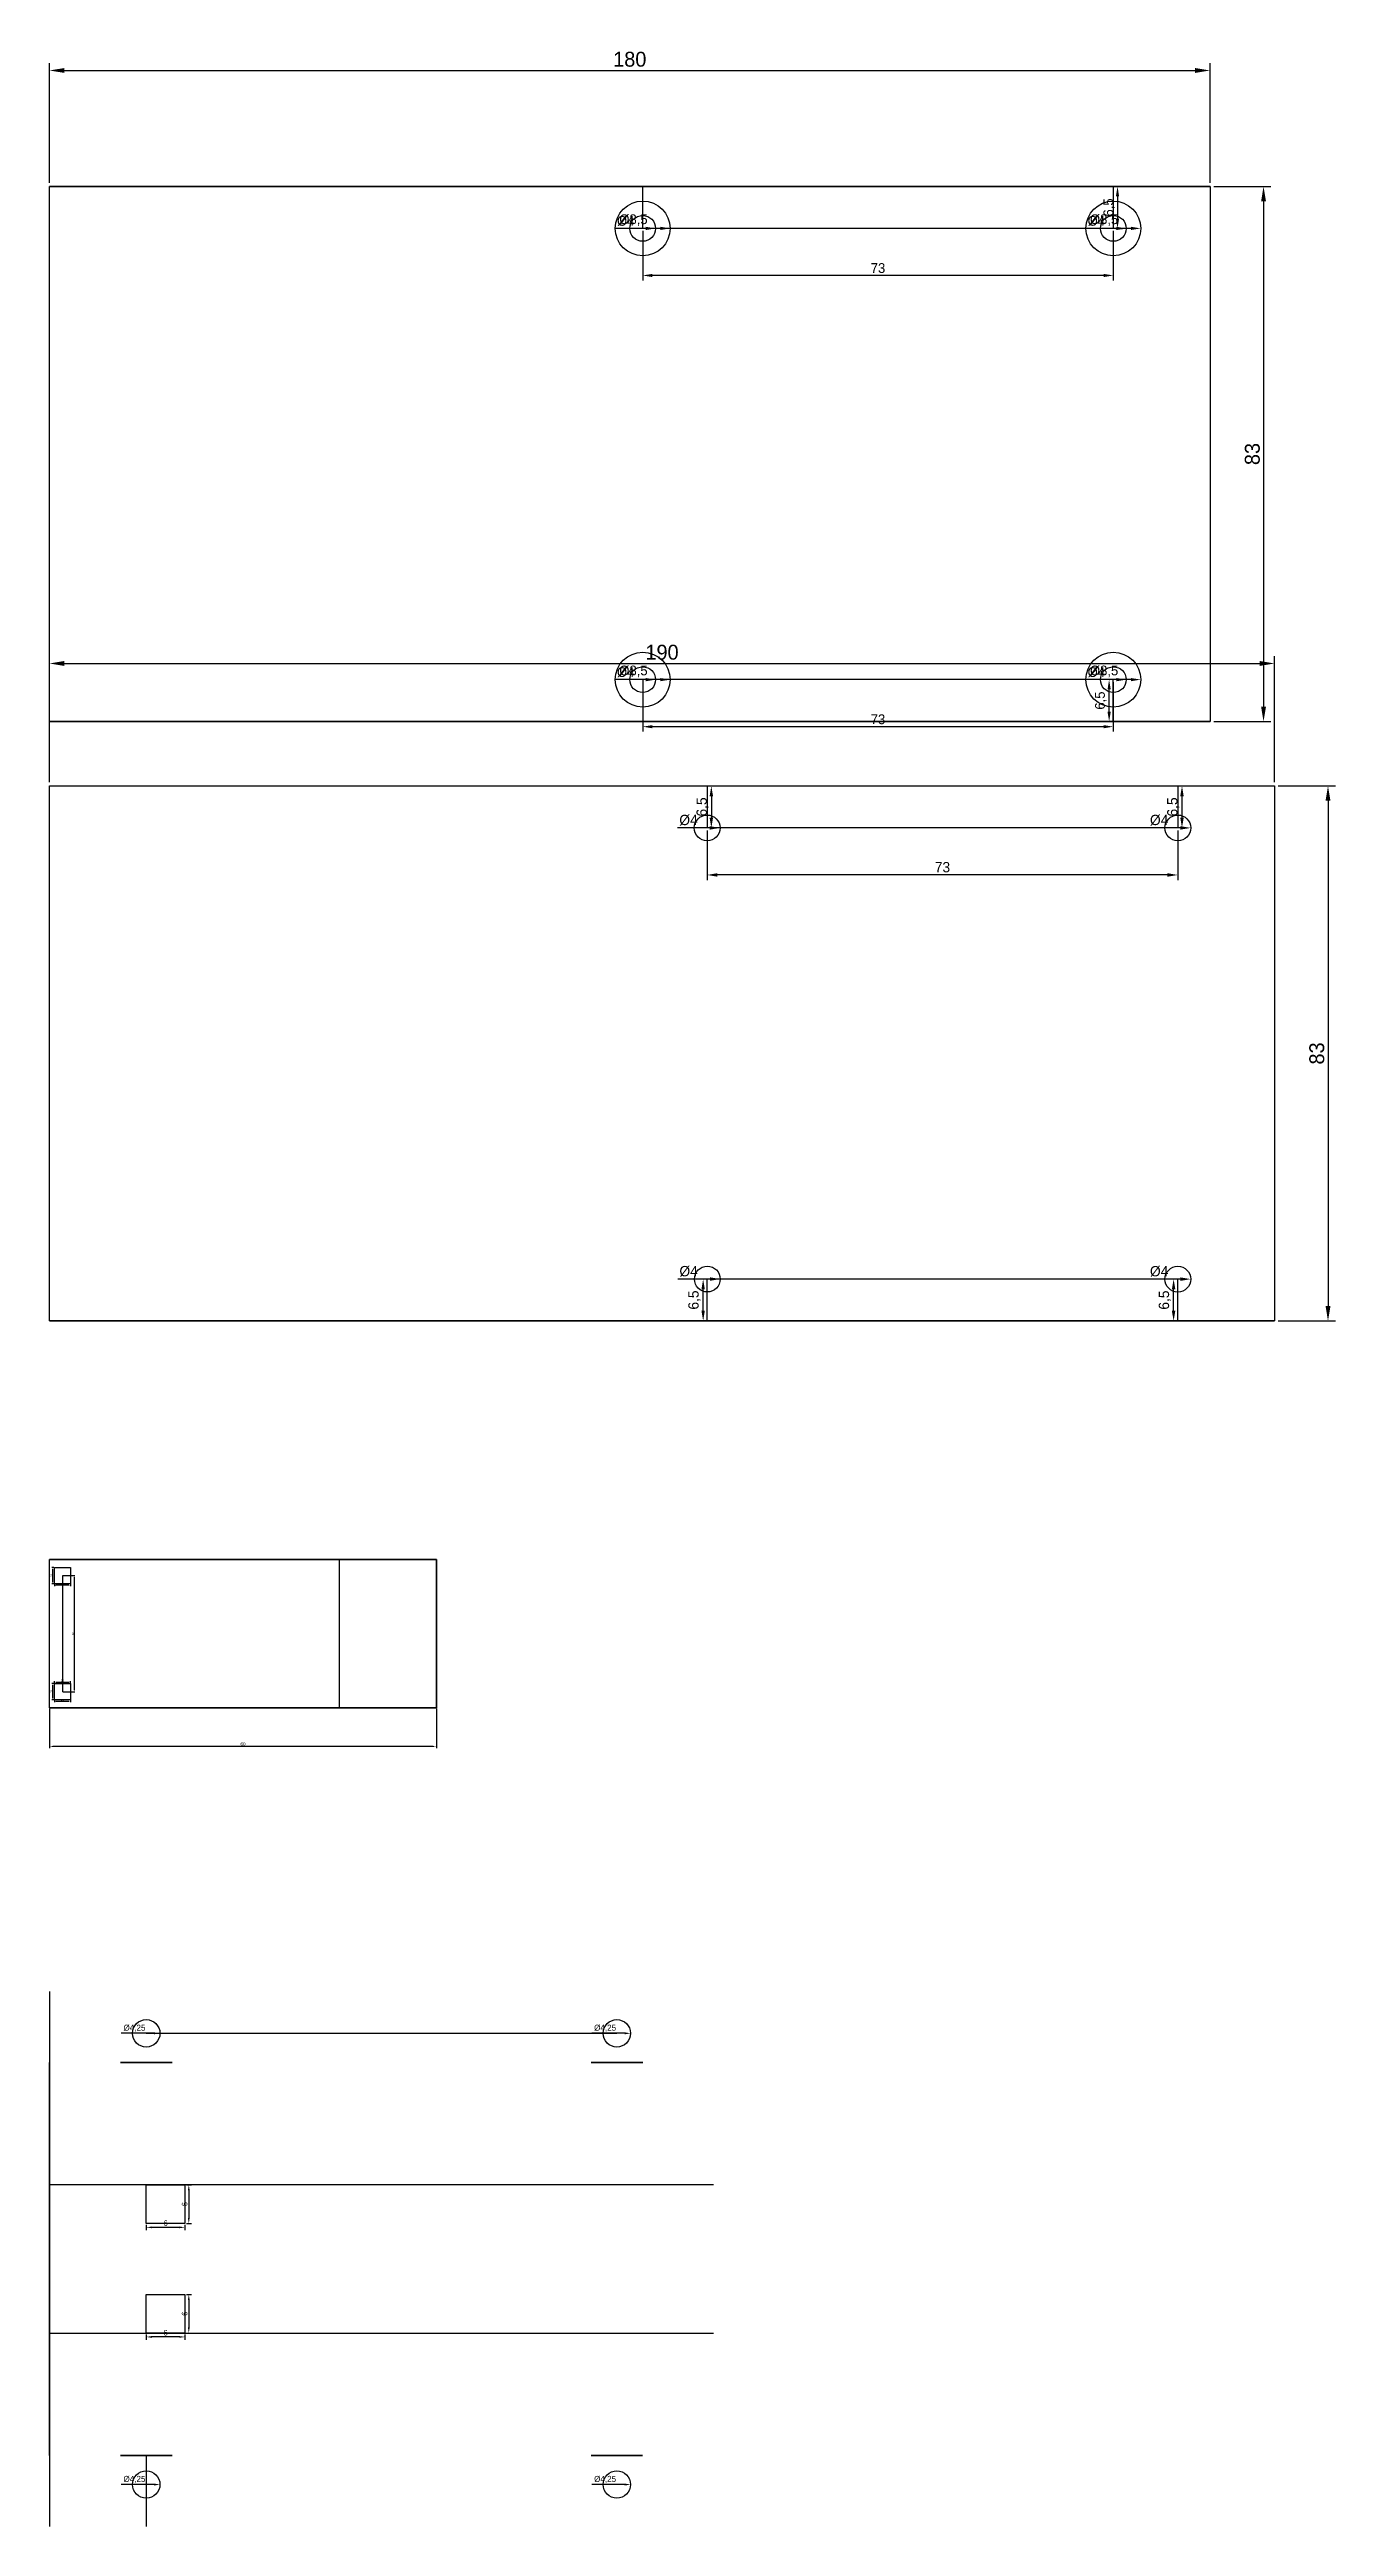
# Model space of a CAD drawing. Header units: millimetres. Extents: x 0 to 199, y 0 to 384.
import ezdxf

# ---------------------------------------------------------------- set-up
doc = ezdxf.new("R2010")
doc.units = ezdxf.units.MM
for name, color, linetype in [('Dimensions', 7, 'Continuous'), ('Main Frame Sketch', 7, 'Continuous'), ('Sketch 04', 7, 'Continuous'), ('Sketch 05', 7, 'Continuous'), ('Sketch 06', 7, 'Continuous'), ('Sketch 09', 7, 'Continuous'), ('Sketch 10', 7, 'Continuous'), ('Sketch 11', 7, 'Continuous'), ('Sketch 13', 7, 'Continuous'), ('Sketch 14', 7, 'Continuous'), ('Sketch 14 (2)', 7, 'Continuous'), ('Sketch 15', 7, 'Continuous'), ('Sketch 15 (2)', 7, 'Continuous')]:
    doc.layers.add(name, color=color, linetype=linetype)
doc.dimstyles.new('ISO-25', dxfattribs={"dimtxt": 2.5, "dimasz": 2.5, "dimexe": 1.25, "dimexo": 0.625, "dimtad": 1, "dimtxsty": 'Standard', "dimcen": 2.5, "dimadec": 0, "dimazin": 0, "dimtfac": 1, "dimtmove": 0, "dimatfit": 3, "dimfxl": 1, "dimarcsym": 0})

# ---------------------------------------------------------------- blocks, each defined once
blk = doc.blocks.new('*D1')
at = {"layer": 'Defpoints', "color": 0}
for p in [(164.35, 286.5), (165, 286.5), (165, 280)]:
    blk.add_point(p, dxfattribs=at)
at = {"layer": 'Dimensions', "color": 140, "lineweight": -2}
for p, q in [((164.62, 286.5), (163.59, 286.5)), ((164.35, 281.52), (164.35, 284.98)), ((164.62, 280), (163.59, 280))]:
    blk.add_line(p, q, dxfattribs=at)
at = {"layer": 'Dimensions', "color": 140}
for points in [[(164.6, 284.98), (164.1, 284.98), (164.35, 286.5)], [(164.1, 281.52), (164.6, 281.52), (164.35, 280)]]:
    blk.add_solid(points, dxfattribs=at)
at = {"layer": 'Dimensions', "color": 140, "insert": (163.07, 283.25), "char_height": 1.515, "attachment_point": 5, "rotation": 90}
blk.add_mtext('6,5', dxfattribs=at)
blk = doc.blocks.new('*D2')
at = {"layer": 'Defpoints', "color": 0}
for p in [(92, 356.5), (165, 356.5), (92, 349.2)]:
    blk.add_point(p, dxfattribs=at)
at = {"layer": 'Dimensions', "color": 140, "lineweight": -2}
for p, q in [((92, 356.12), (92, 348.44)), ((165, 356.12), (165, 348.44)), ((163.48, 349.2), (93.52, 349.2))]:
    blk.add_line(p, q, dxfattribs=at)
at = {"layer": 'Dimensions', "color": 140}
for points in [[(93.52, 349.45), (93.52, 348.95), (92, 349.2)], [(163.48, 348.95), (163.48, 349.45), (165, 349.2)]]:
    blk.add_solid(points, dxfattribs=at)
at = {"layer": 'Dimensions', "color": 140, "insert": (128.5, 350.34), "char_height": 1.515, "attachment_point": 5}
blk.add_mtext('73', dxfattribs=at)
blk = doc.blocks.new('*D3')
at = {"layer": 'Defpoints', "color": 0}
for p in [(92, 286.5), (165, 286.5), (92, 279.2)]:
    blk.add_point(p, dxfattribs=at)
at = {"layer": 'Dimensions', "color": 140, "lineweight": -2}
for p, q in [((92, 286.12), (92, 278.44)), ((165, 286.12), (165, 278.44)), ((163.48, 279.2), (93.52, 279.2))]:
    blk.add_line(p, q, dxfattribs=at)
at = {"layer": 'Dimensions', "color": 140}
for points in [[(93.52, 279.45), (93.52, 278.95), (92, 279.2)], [(163.48, 278.95), (163.48, 279.45), (165, 279.2)]]:
    blk.add_solid(points, dxfattribs=at)
at = {"layer": 'Dimensions', "color": 140, "insert": (128.5, 280.34), "char_height": 1.515, "attachment_point": 5}
blk.add_mtext('73', dxfattribs=at)
blk = doc.blocks.new('*D4')
at = {"layer": 'Defpoints', "color": 0}
for p in [(165, 363), (165, 356.5), (165.65, 356.5)]:
    blk.add_point(p, dxfattribs=at)
at = {"layer": 'Dimensions', "color": 140, "lineweight": -2}
for p, q in [((165.38, 363), (166.41, 363)), ((165.65, 361.48), (165.65, 358.02)), ((165.38, 356.5), (166.41, 356.5))]:
    blk.add_line(p, q, dxfattribs=at)
at = {"layer": 'Dimensions', "color": 140}
for points in [[(165.9, 361.48), (165.4, 361.48), (165.65, 363)], [(165.4, 358.02), (165.9, 358.02), (165.65, 356.5)]]:
    blk.add_solid(points, dxfattribs=at)
at = {"layer": 'Dimensions', "color": 140, "insert": (164.37, 359.75), "char_height": 1.515, "attachment_point": 5, "rotation": 90}
blk.add_mtext('6,5', dxfattribs=at)
blk = doc.blocks.new('*D5')
at = {"layer": 'Defpoints', "color": 0}
for p in [(160.75, 286.5), (169.25, 286.5)]:
    blk.add_point(p, dxfattribs=at)
at = {"layer": 'Dimensions', "color": 140, "lineweight": -2}
blk.add_line((167.73, 286.5), (160.92, 286.5), dxfattribs=at)
at = {"layer": 'Dimensions', "color": 140}
blk.add_solid([(167.73, 286.25), (167.73, 286.75), (169.25, 286.5)], dxfattribs=at)
at = {"layer": 'Dimensions', "color": 140, "insert": (163.57, 287.78), "char_height": 1.515, "attachment_point": 5}
blk.add_mtext('%%c8,5', dxfattribs=at)
blk = doc.blocks.new('*D6')
at = {"layer": 'Defpoints', "color": 0}
for p in [(163, 286.5), (167, 286.5)]:
    blk.add_point(p, dxfattribs=at)
at = {"layer": 'Dimensions', "color": 140, "lineweight": -2}
blk.add_line((165.48, 286.5), (160.76, 286.5), dxfattribs=at)
at = {"layer": 'Dimensions', "color": 140}
blk.add_solid([(165.48, 286.25), (165.48, 286.75), (167, 286.5)], dxfattribs=at)
at = {"layer": 'Dimensions', "color": 140, "insert": (162.36, 287.64), "char_height": 1.515, "attachment_point": 5}
blk.add_mtext('%%c4', dxfattribs=at)
blk = doc.blocks.new('*D7')
at = {"layer": 'Defpoints', "color": 0}
for p in [(90, 286.5), (94, 286.5)]:
    blk.add_point(p, dxfattribs=at)
at = {"layer": 'Dimensions', "color": 140, "lineweight": -2}
blk.add_line((92.48, 286.5), (87.76, 286.5), dxfattribs=at)
at = {"layer": 'Dimensions', "color": 140}
blk.add_solid([(92.48, 286.25), (92.48, 286.75), (94, 286.5)], dxfattribs=at)
at = {"layer": 'Dimensions', "color": 140, "insert": (89.36, 287.64), "char_height": 1.515, "attachment_point": 5}
blk.add_mtext('%%c4', dxfattribs=at)
blk = doc.blocks.new('*D8')
at = {"layer": 'Defpoints', "color": 0}
for p in [(87.75, 286.5), (96.25, 286.5)]:
    blk.add_point(p, dxfattribs=at)
at = {"layer": 'Dimensions', "color": 140, "lineweight": -2}
blk.add_line((94.73, 286.5), (87.92, 286.5), dxfattribs=at)
at = {"layer": 'Dimensions', "color": 140}
blk.add_solid([(94.73, 286.25), (94.73, 286.75), (96.25, 286.5)], dxfattribs=at)
at = {"layer": 'Dimensions', "color": 140, "insert": (90.57, 287.78), "char_height": 1.515, "attachment_point": 5}
blk.add_mtext('%%c8,5', dxfattribs=at)
blk = doc.blocks.new('*D9')
at = {"layer": 'Defpoints', "color": 0}
for p in [(160.75, 356.5), (169.25, 356.5)]:
    blk.add_point(p, dxfattribs=at)
at = {"layer": 'Dimensions', "color": 140, "lineweight": -2}
blk.add_line((167.73, 356.5), (160.92, 356.5), dxfattribs=at)
at = {"layer": 'Dimensions', "color": 140}
blk.add_solid([(167.73, 356.25), (167.73, 356.75), (169.25, 356.5)], dxfattribs=at)
at = {"layer": 'Dimensions', "color": 140, "insert": (163.57, 357.78), "char_height": 1.515, "attachment_point": 5}
blk.add_mtext('%%c8,5', dxfattribs=at)
blk = doc.blocks.new('*D10')
at = {"layer": 'Defpoints', "color": 0}
for p in [(87.75, 356.5), (96.25, 356.5)]:
    blk.add_point(p, dxfattribs=at)
at = {"layer": 'Dimensions', "color": 140, "lineweight": -2}
blk.add_line((94.73, 356.5), (87.92, 356.5), dxfattribs=at)
at = {"layer": 'Dimensions', "color": 140}
blk.add_solid([(94.73, 356.25), (94.73, 356.75), (96.25, 356.5)], dxfattribs=at)
at = {"layer": 'Dimensions', "color": 140, "insert": (90.57, 357.78), "char_height": 1.515, "attachment_point": 5}
blk.add_mtext('%%c8,5', dxfattribs=at)
blk = doc.blocks.new('*D11')
at = {"layer": 'Defpoints', "color": 0}
for p in [(90, 356.5), (94, 356.5)]:
    blk.add_point(p, dxfattribs=at)
at = {"layer": 'Dimensions', "color": 140, "lineweight": -2}
blk.add_line((92.48, 356.5), (87.76, 356.5), dxfattribs=at)
at = {"layer": 'Dimensions', "color": 140}
blk.add_solid([(92.48, 356.25), (92.48, 356.75), (94, 356.5)], dxfattribs=at)
at = {"layer": 'Dimensions', "color": 140, "insert": (89.36, 357.64), "char_height": 1.515, "attachment_point": 5}
blk.add_mtext('%%c4', dxfattribs=at)
blk = doc.blocks.new('*D12')
at = {"layer": 'Defpoints', "color": 0}
for p in [(163, 356.5), (167, 356.5)]:
    blk.add_point(p, dxfattribs=at)
at = {"layer": 'Dimensions', "color": 140, "lineweight": -2}
blk.add_line((165.48, 356.5), (160.76, 356.5), dxfattribs=at)
at = {"layer": 'Dimensions', "color": 140}
blk.add_solid([(165.48, 356.25), (165.48, 356.75), (167, 356.5)], dxfattribs=at)
at = {"layer": 'Dimensions', "color": 140, "insert": (162.36, 357.64), "char_height": 1.515, "attachment_point": 5}
blk.add_mtext('%%c4', dxfattribs=at)
blk = doc.blocks.new('*D17')
at = {"layer": 'Defpoints', "color": 0}
for p in [(85.88, 6.5), (90.13, 6.5)]:
    blk.add_point(p, dxfattribs=at)
at = {"layer": 'Dimensions', "color": 140, "lineweight": -2}
blk.add_line((89.19, 6.5), (84.09, 6.5), dxfattribs=at)
at = {"layer": 'Dimensions', "color": 140}
blk.add_solid([(89.19, 6.34), (89.19, 6.66), (90.13, 6.5)], dxfattribs=at)
at = {"layer": 'Dimensions', "color": 140, "insert": (86.17, 7.29), "char_height": 0.936, "attachment_point": 5}
blk.add_mtext('%%c4,25', dxfattribs=at)
blk = doc.blocks.new('*D18')
at = {"layer": 'Defpoints', "color": 0}
for p in [(85.88, 76.5), (90.13, 76.5)]:
    blk.add_point(p, dxfattribs=at)
at = {"layer": 'Dimensions', "color": 140, "lineweight": -2}
blk.add_line((89.19, 76.5), (84.09, 76.5), dxfattribs=at)
at = {"layer": 'Dimensions', "color": 140}
blk.add_solid([(89.19, 76.34), (89.19, 76.66), (90.13, 76.5)], dxfattribs=at)
at = {"layer": 'Dimensions', "color": 140, "insert": (86.17, 77.29), "char_height": 0.936, "attachment_point": 5}
blk.add_mtext('%%c4,25', dxfattribs=at)
blk = doc.blocks.new('*D19')
at = {"layer": 'Defpoints', "color": 0}
for p in [(12.88, 76.5), (17.12, 76.5)]:
    blk.add_point(p, dxfattribs=at)
at = {"layer": 'Dimensions', "color": 140, "lineweight": -2}
blk.add_line((16.19, 76.5), (11.09, 76.5), dxfattribs=at)
at = {"layer": 'Dimensions', "color": 140}
blk.add_solid([(16.19, 76.34), (16.19, 76.66), (17.12, 76.5)], dxfattribs=at)
at = {"layer": 'Dimensions', "color": 140, "insert": (13.17, 77.29), "char_height": 0.936, "attachment_point": 5}
blk.add_mtext('%%c4,25', dxfattribs=at)
blk = doc.blocks.new('*D20')
at = {"layer": 'Defpoints', "color": 0}
for p in [(12.88, 6.5), (17.12, 6.5)]:
    blk.add_point(p, dxfattribs=at)
at = {"layer": 'Dimensions', "color": 140, "lineweight": -2}
blk.add_line((16.19, 6.5), (11.09, 6.5), dxfattribs=at)
at = {"layer": 'Dimensions', "color": 140}
blk.add_solid([(16.19, 6.34), (16.19, 6.66), (17.12, 6.5)], dxfattribs=at)
at = {"layer": 'Dimensions', "color": 140, "insert": (13.17, 7.29), "char_height": 0.936, "attachment_point": 5}
blk.add_mtext('%%c4,25', dxfattribs=at)
blk = doc.blocks.new('*D29')
at = {"layer": 'Defpoints', "color": 0}
for p in [(15, 30), (15, 29.4), (21, 30)]:
    blk.add_point(p, dxfattribs=at)
at = {"layer": 'Dimensions', "color": 140, "lineweight": -2}
for p, q in [((15, 29.78), (15, 28.97)), ((20.13, 29.4), (15.87, 29.4)), ((21, 29.78), (21, 28.97))]:
    blk.add_line(p, q, dxfattribs=at)
at = {"layer": 'Dimensions', "color": 140}
for points in [[(15.87, 29.54), (15.87, 29.26), (15, 29.4)], [(20.13, 29.26), (20.13, 29.54), (21, 29.4)]]:
    blk.add_solid(points, dxfattribs=at)
at = {"layer": 'Dimensions', "color": 140, "insert": (18, 30.05), "char_height": 0.867, "attachment_point": 5, "rotation": 360}
blk.add_mtext('6', dxfattribs=at)
blk = doc.blocks.new('*D30')
at = {"layer": 'Defpoints', "color": 0}
for p in [(21, 36), (21, 30), (21.6, 30)]:
    blk.add_point(p, dxfattribs=at)
at = {"layer": 'Dimensions', "color": 140, "lineweight": -2}
for p, q in [((21.22, 36), (22.03, 36)), ((21.6, 35.13), (21.6, 30.87)), ((21.22, 30), (22.03, 30))]:
    blk.add_line(p, q, dxfattribs=at)
at = {"layer": 'Dimensions', "color": 140}
for points in [[(21.74, 35.13), (21.46, 35.13), (21.6, 36)], [(21.46, 30.87), (21.74, 30.87), (21.6, 30)]]:
    blk.add_solid(points, dxfattribs=at)
at = {"layer": 'Dimensions', "color": 140, "insert": (20.95, 33), "char_height": 0.867, "attachment_point": 5, "rotation": 90}
blk.add_mtext('6', dxfattribs=at)
blk = doc.blocks.new('*D31')
at = {"layer": 'Defpoints', "color": 0}
for p in [(21, 53), (21, 47), (21.6, 47)]:
    blk.add_point(p, dxfattribs=at)
at = {"layer": 'Dimensions', "color": 140, "lineweight": -2}
for p, q in [((21.22, 53), (22.03, 53)), ((21.6, 52.13), (21.6, 47.87)), ((21.22, 47), (22.03, 47))]:
    blk.add_line(p, q, dxfattribs=at)
at = {"layer": 'Dimensions', "color": 140}
for points in [[(21.74, 52.13), (21.46, 52.13), (21.6, 53)], [(21.46, 47.87), (21.74, 47.87), (21.6, 47)]]:
    blk.add_solid(points, dxfattribs=at)
at = {"layer": 'Dimensions', "color": 140, "insert": (20.95, 50), "char_height": 0.867, "attachment_point": 5, "rotation": 90}
blk.add_mtext('6', dxfattribs=at)
blk = doc.blocks.new('*D32')
at = {"layer": 'Defpoints', "color": 0}
for p in [(15, 47), (15, 46.4), (21, 47)]:
    blk.add_point(p, dxfattribs=at)
at = {"layer": 'Dimensions', "color": 140, "lineweight": -2}
for p, q in [((15, 46.78), (15, 45.97)), ((20.13, 46.4), (15.87, 46.4)), ((21, 46.78), (21, 45.97))]:
    blk.add_line(p, q, dxfattribs=at)
at = {"layer": 'Dimensions', "color": 140}
for points in [[(15.87, 46.54), (15.87, 46.26), (15, 46.4)], [(20.13, 46.26), (20.13, 46.54), (21, 46.4)]]:
    blk.add_solid(points, dxfattribs=at)
at = {"layer": 'Dimensions', "color": 140, "insert": (18, 47.05), "char_height": 0.867, "attachment_point": 5}
blk.add_mtext('6', dxfattribs=at)
blk = doc.blocks.new('*D33')
at = {"layer": 'Defpoints', "color": 0}
for p in [(0, 127), (60, 127), (0, 121)]:
    blk.add_point(p, dxfattribs=at)
at = {"layer": 'Dimensions', "color": 140, "lineweight": -2}
for p, q in [((0, 126.87), (0, 120.75)), ((60, 126.87), (60, 120.75)), ((59.49, 121), (0.51, 121))]:
    blk.add_line(p, q, dxfattribs=at)
at = {"layer": 'Dimensions', "color": 140}
for points in [[(0.51, 121.08), (0.51, 120.92), (0, 121)], [(59.49, 120.92), (59.49, 121.08), (60, 121)]]:
    blk.add_solid(points, dxfattribs=at)
at = {"layer": 'Dimensions', "color": 140, "insert": (30, 121.38), "char_height": 0.505, "attachment_point": 5}
blk.add_mtext('60', dxfattribs=at)
blk = doc.blocks.new('*D34')
at = {"layer": 'Defpoints', "color": 0}
for p in [(0.75, 130.75), (3.25, 131), (3.25, 130.75)]:
    blk.add_point(p, dxfattribs=at)
at = {"layer": 'Dimensions', "color": 140, "lineweight": -2}
for p, q in [((0.75, 130.81), (0.75, 131.12)), ((1, 131), (3, 131)), ((3.25, 130.81), (3.25, 131.12))]:
    blk.add_line(p, q, dxfattribs=at)
at = {"layer": 'Dimensions', "color": 140}
for points in [[(1, 131.04), (1, 130.96), (0.75, 131)], [(3, 130.96), (3, 131.04), (3.25, 131)]]:
    blk.add_solid(points, dxfattribs=at)
at = {"layer": 'Dimensions', "color": 140, "insert": (2, 131.21), "char_height": 0.247, "attachment_point": 5}
blk.add_mtext('2,5', dxfattribs=at)
blk = doc.blocks.new('*D35')
at = {"layer": 'Defpoints', "color": 0}
for p in [(2, 147.5), (2, 129.5), (3.8, 129.5)]:
    blk.add_point(p, dxfattribs=at)
at = {"layer": 'Dimensions', "color": 140, "lineweight": -2}
for p, q in [((2.06, 147.5), (3.92, 147.5)), ((3.8, 147.25), (3.8, 129.75)), ((2.06, 129.5), (3.92, 129.5))]:
    blk.add_line(p, q, dxfattribs=at)
at = {"layer": 'Dimensions', "color": 140}
for points in [[(3.84, 147.25), (3.76, 147.25), (3.8, 147.5)], [(3.76, 129.75), (3.84, 129.75), (3.8, 129.5)]]:
    blk.add_solid(points, dxfattribs=at)
at = {"layer": 'Dimensions', "color": 140, "insert": (3.61, 138.5), "char_height": 0.247, "attachment_point": 5, "rotation": 90}
blk.add_mtext('18', dxfattribs=at)
blk = doc.blocks.new('*D36')
at = {"layer": 'Defpoints', "color": 0}
for p in [(0.5, 130.75), (0.75, 130.75), (0.75, 128.25)]:
    blk.add_point(p, dxfattribs=at)
at = {"layer": 'Dimensions', "color": 140, "lineweight": -2}
for p, q in [((0.69, 130.75), (0.38, 130.75)), ((0.69, 128.25), (0.38, 128.25)), ((0.5, 128.5), (0.5, 130.5))]:
    blk.add_line(p, q, dxfattribs=at)
at = {"layer": 'Dimensions', "color": 140}
for points in [[(0.54, 130.5), (0.46, 130.5), (0.5, 130.75)], [(0.46, 128.5), (0.54, 128.5), (0.5, 128.25)]]:
    blk.add_solid(points, dxfattribs=at)
at = {"layer": 'Dimensions', "color": 140, "insert": (0.29, 129.5), "char_height": 0.247, "attachment_point": 5, "rotation": 90}
blk.add_mtext('2,5', dxfattribs=at)
blk = doc.blocks.new('*D37')
at = {"layer": 'Defpoints', "color": 0}
for p in [(0.5, 148.75), (0.75, 148.75), (0.75, 146.25)]:
    blk.add_point(p, dxfattribs=at)
at = {"layer": 'Dimensions', "color": 140, "lineweight": -2}
for p, q in [((0.69, 148.75), (0.38, 148.75)), ((0.69, 146.25), (0.38, 146.25)), ((0.5, 146.5), (0.5, 148.5))]:
    blk.add_line(p, q, dxfattribs=at)
at = {"layer": 'Dimensions', "color": 140}
for points in [[(0.54, 148.5), (0.46, 148.5), (0.5, 148.75)], [(0.46, 146.5), (0.54, 146.5), (0.5, 146.25)]]:
    blk.add_solid(points, dxfattribs=at)
at = {"layer": 'Dimensions', "color": 140, "insert": (0.29, 147.5), "char_height": 0.247, "attachment_point": 5, "rotation": 90}
blk.add_mtext('2,5', dxfattribs=at)
blk = doc.blocks.new('*D38')
at = {"layer": 'Defpoints', "color": 0}
for p in [(0.75, 128.25), (0.75, 128), (3.25, 128.25)]:
    blk.add_point(p, dxfattribs=at)
at = {"layer": 'Dimensions', "color": 140, "lineweight": -2}
for p, q in [((0.75, 128.19), (0.75, 127.88)), ((3, 128), (1, 128)), ((3.25, 128.19), (3.25, 127.88))]:
    blk.add_line(p, q, dxfattribs=at)
at = {"layer": 'Dimensions', "color": 140}
for points in [[(1, 128.04), (1, 127.96), (0.75, 128)], [(3, 127.96), (3, 128.04), (3.25, 128)]]:
    blk.add_solid(points, dxfattribs=at)
at = {"layer": 'Dimensions', "color": 140, "insert": (2, 128.21), "char_height": 0.247, "attachment_point": 5}
blk.add_mtext('2,5', dxfattribs=at)
blk = doc.blocks.new('*D39')
at = {"layer": 'Defpoints', "color": 0}
for p in [(0.75, 146.25), (3.25, 146.25), (0.75, 146)]:
    blk.add_point(p, dxfattribs=at)
at = {"layer": 'Dimensions', "color": 140, "lineweight": -2}
for p, q in [((0.75, 146.19), (0.75, 145.88)), ((3.25, 146.19), (3.25, 145.88)), ((3, 146), (1, 146))]:
    blk.add_line(p, q, dxfattribs=at)
at = {"layer": 'Dimensions', "color": 140}
for points in [[(1, 146.04), (1, 145.96), (0.75, 146)], [(3, 145.96), (3, 146.04), (3.25, 146)]]:
    blk.add_solid(points, dxfattribs=at)
at = {"layer": 'Dimensions', "color": 140, "insert": (2, 146.21), "char_height": 0.247, "attachment_point": 5}
blk.add_mtext('2,5', dxfattribs=at)
blk = doc.blocks.new('*D40')
at = {"layer": 'Defpoints', "color": 0}
for p in [(180, 363), (180, 280), (188.3, 280)]:
    blk.add_point(p, dxfattribs=at)
at = {"layer": 'Dimensions', "color": 140, "lineweight": -2}
for p, q in [((180.58, 363), (189.45, 363)), ((188.3, 360.69), (188.3, 282.31)), ((180.58, 280), (189.45, 280))]:
    blk.add_line(p, q, dxfattribs=at)
at = {"layer": 'Dimensions', "color": 140}
for points in [[(188.68, 360.69), (187.92, 360.69), (188.3, 363)], [(187.92, 282.31), (188.68, 282.31), (188.3, 280)]]:
    blk.add_solid(points, dxfattribs=at)
at = {"layer": 'Dimensions', "color": 140, "insert": (186.57, 321.5), "char_height": 2.309, "attachment_point": 5, "rotation": 90}
blk.add_mtext('83', dxfattribs=at)
blk = doc.blocks.new('*D41')
at = {"layer": 'Defpoints', "color": 0}
for p in [(190, 289.01), (0, 270.01), (190, 270.01)]:
    blk.add_point(p, dxfattribs=at)
at = {"layer": 'Dimensions', "color": 140, "lineweight": -2}
for p, q in [((0, 270.59), (0, 290.16)), ((2.31, 289.01), (187.69, 289.01)), ((190, 270.59), (190, 290.16))]:
    blk.add_line(p, q, dxfattribs=at)
at = {"layer": 'Dimensions', "color": 140}
for points in [[(2.31, 289.39), (2.31, 288.62), (0, 289.01)], [(187.69, 288.62), (187.69, 289.39), (190, 289.01)]]:
    blk.add_solid(points, dxfattribs=at)
at = {"layer": 'Dimensions', "color": 140, "insert": (95, 290.74), "char_height": 2.309, "attachment_point": 5}
blk.add_mtext('190', dxfattribs=at)
blk = doc.blocks.new('*D42')
at = {"layer": 'Defpoints', "color": 0}
for p in [(180, 381), (0, 363), (180, 363)]:
    blk.add_point(p, dxfattribs=at)
at = {"layer": 'Dimensions', "color": 140, "lineweight": -2}
for p, q in [((0, 363.58), (0, 382.15)), ((2.31, 381), (177.69, 381)), ((180, 363.58), (180, 382.15))]:
    blk.add_line(p, q, dxfattribs=at)
at = {"layer": 'Dimensions', "color": 140}
for points in [[(2.31, 381.38), (2.31, 380.62), (0, 381)], [(177.69, 380.62), (177.69, 381.38), (180, 381)]]:
    blk.add_solid(points, dxfattribs=at)
at = {"layer": 'Dimensions', "color": 140, "insert": (90, 382.73), "char_height": 2.309, "attachment_point": 5}
blk.add_mtext('180', dxfattribs=at)
blk = doc.blocks.new('*D43')
at = {"layer": 'Defpoints', "color": 0}
for p in [(190, 270.01), (190, 187.01), (198.3, 187.01)]:
    blk.add_point(p, dxfattribs=at)
at = {"layer": 'Dimensions', "color": 140, "lineweight": -2}
for p, q in [((190.58, 270.01), (199.45, 270.01)), ((198.3, 267.7), (198.3, 189.32)), ((190.58, 187.01), (199.45, 187.01))]:
    blk.add_line(p, q, dxfattribs=at)
at = {"layer": 'Dimensions', "color": 140}
for points in [[(198.68, 267.7), (197.92, 267.7), (198.3, 270.01)], [(197.92, 189.32), (198.68, 189.32), (198.3, 187.01)]]:
    blk.add_solid(points, dxfattribs=at)
at = {"layer": 'Dimensions', "color": 140, "insert": (196.57, 228.51), "char_height": 2.309, "attachment_point": 5, "rotation": 90}
blk.add_mtext('83', dxfattribs=at)
blk = doc.blocks.new('*D44')
at = {"layer": 'Defpoints', "color": 0}
for p in [(102, 263.5), (175, 263.5), (102, 256.2)]:
    blk.add_point(p, dxfattribs=at)
at = {"layer": 'Dimensions', "color": 140, "lineweight": -2}
for p, q in [((102, 263.1), (102, 255.4)), ((175, 263.1), (175, 255.4)), ((173.4, 256.2), (103.6, 256.2))]:
    blk.add_line(p, q, dxfattribs=at)
at = {"layer": 'Dimensions', "color": 140}
for points in [[(103.6, 256.47), (103.6, 255.93), (102, 256.2)], [(173.4, 255.93), (173.4, 256.47), (175, 256.2)]]:
    blk.add_solid(points, dxfattribs=at)
at = {"layer": 'Dimensions', "color": 140, "insert": (138.5, 257.4), "char_height": 1.599, "attachment_point": 5}
blk.add_mtext('73', dxfattribs=at)
blk = doc.blocks.new('*D45')
at = {"layer": 'Defpoints', "color": 0}
for p in [(175, 270), (175, 263.5), (175.65, 263.5)]:
    blk.add_point(p, dxfattribs=at)
at = {"layer": 'Dimensions', "color": 140, "lineweight": -2}
for p, q in [((175.4, 270), (176.45, 270)), ((175.65, 268.4), (175.65, 265.1)), ((175.4, 263.5), (176.45, 263.5))]:
    blk.add_line(p, q, dxfattribs=at)
at = {"layer": 'Dimensions', "color": 140}
for points in [[(175.92, 268.4), (175.38, 268.4), (175.65, 270)], [(175.38, 265.1), (175.92, 265.1), (175.65, 263.5)]]:
    blk.add_solid(points, dxfattribs=at)
at = {"layer": 'Dimensions', "color": 140, "insert": (174.3, 266.75), "char_height": 1.599, "attachment_point": 5, "rotation": 90}
blk.add_mtext('6,5', dxfattribs=at)
blk = doc.blocks.new('*D46')
at = {"layer": 'Defpoints', "color": 0}
for p in [(174.35, 193.5), (175, 193.5), (175, 187)]:
    blk.add_point(p, dxfattribs=at)
at = {"layer": 'Dimensions', "color": 140, "lineweight": -2}
for p, q in [((174.6, 193.5), (173.55, 193.5)), ((174.35, 188.6), (174.35, 191.9)), ((174.6, 187), (173.55, 187))]:
    blk.add_line(p, q, dxfattribs=at)
at = {"layer": 'Dimensions', "color": 140}
for points in [[(174.62, 191.9), (174.08, 191.9), (174.35, 193.5)], [(174.08, 188.6), (174.62, 188.6), (174.35, 187)]]:
    blk.add_solid(points, dxfattribs=at)
at = {"layer": 'Dimensions', "color": 140, "insert": (173, 190.25), "char_height": 1.599, "attachment_point": 5, "rotation": 90}
blk.add_mtext('6,5', dxfattribs=at)
blk = doc.blocks.new('*D47')
at = {"layer": 'Defpoints', "color": 0}
for p in [(102, 270), (102, 263.5), (102.65, 263.5)]:
    blk.add_point(p, dxfattribs=at)
at = {"layer": 'Dimensions', "color": 140, "lineweight": -2}
for p, q in [((102.4, 270), (103.45, 270)), ((102.65, 268.4), (102.65, 265.1)), ((102.4, 263.5), (103.45, 263.5))]:
    blk.add_line(p, q, dxfattribs=at)
at = {"layer": 'Dimensions', "color": 140}
for points in [[(102.92, 268.4), (102.38, 268.4), (102.65, 270)], [(102.38, 265.1), (102.92, 265.1), (102.65, 263.5)]]:
    blk.add_solid(points, dxfattribs=at)
at = {"layer": 'Dimensions', "color": 140, "insert": (101.3, 266.75), "char_height": 1.599, "attachment_point": 5, "rotation": 90}
blk.add_mtext('6,5', dxfattribs=at)
blk = doc.blocks.new('*D48')
at = {"layer": 'Defpoints', "color": 0}
for p in [(101.38, 193.51), (102.03, 193.51), (102.03, 187.01)]:
    blk.add_point(p, dxfattribs=at)
at = {"layer": 'Dimensions', "color": 140, "lineweight": -2}
for p, q in [((101.63, 193.51), (100.58, 193.51)), ((101.38, 188.61), (101.38, 191.91)), ((101.63, 187.01), (100.58, 187.01))]:
    blk.add_line(p, q, dxfattribs=at)
at = {"layer": 'Dimensions', "color": 140}
for points in [[(101.64, 191.91), (101.11, 191.91), (101.38, 193.51)], [(101.11, 188.61), (101.64, 188.61), (101.38, 187.01)]]:
    blk.add_solid(points, dxfattribs=at)
at = {"layer": 'Dimensions', "color": 140, "insert": (100.03, 190.26), "char_height": 1.599, "attachment_point": 5, "rotation": 90}
blk.add_mtext('6,5', dxfattribs=at)
blk = doc.blocks.new('*D49')
at = {"layer": 'Defpoints', "color": 0}
for p in [(173, 263.5), (177, 263.5)]:
    blk.add_point(p, dxfattribs=at)
at = {"layer": 'Dimensions', "color": 140, "lineweight": -2}
blk.add_line((175.4, 263.5), (170.41, 263.5), dxfattribs=at)
at = {"layer": 'Dimensions', "color": 140}
blk.add_solid([(175.4, 263.23), (175.4, 263.77), (177, 263.5)], dxfattribs=at)
at = {"layer": 'Dimensions', "color": 140, "insert": (172.11, 264.7), "char_height": 1.599, "attachment_point": 5}
blk.add_mtext('%%c4', dxfattribs=at)
blk = doc.blocks.new('*D50')
at = {"layer": 'Defpoints', "color": 0}
for p in [(100, 263.5), (104, 263.5)]:
    blk.add_point(p, dxfattribs=at)
at = {"layer": 'Dimensions', "color": 140, "lineweight": -2}
blk.add_line((102.4, 263.5), (97.41, 263.5), dxfattribs=at)
at = {"layer": 'Dimensions', "color": 140}
blk.add_solid([(102.4, 263.23), (102.4, 263.77), (104, 263.5)], dxfattribs=at)
at = {"layer": 'Dimensions', "color": 140, "insert": (99.11, 264.7), "char_height": 1.599, "attachment_point": 5}
blk.add_mtext('%%c4', dxfattribs=at)
blk = doc.blocks.new('*D51')
at = {"layer": 'Defpoints', "color": 0}
for p in [(173, 193.5), (177, 193.5)]:
    blk.add_point(p, dxfattribs=at)
at = {"layer": 'Dimensions', "color": 140, "lineweight": -2}
blk.add_line((175.4, 193.5), (170.41, 193.5), dxfattribs=at)
at = {"layer": 'Dimensions', "color": 140}
blk.add_solid([(175.4, 193.23), (175.4, 193.77), (177, 193.5)], dxfattribs=at)
at = {"layer": 'Dimensions', "color": 140, "insert": (172.11, 194.7), "char_height": 1.599, "attachment_point": 5}
blk.add_mtext('%%c4', dxfattribs=at)
blk = doc.blocks.new('*D52')
at = {"layer": 'Defpoints', "color": 0}
for p in [(100.03, 193.51), (104.03, 193.51)]:
    blk.add_point(p, dxfattribs=at)
at = {"layer": 'Dimensions', "color": 140, "lineweight": -2}
blk.add_line((102.43, 193.51), (97.44, 193.51), dxfattribs=at)
at = {"layer": 'Dimensions', "color": 140}
blk.add_solid([(102.43, 193.24), (102.43, 193.78), (104.03, 193.51)], dxfattribs=at)
at = {"layer": 'Dimensions', "color": 140, "insert": (99.13, 194.71), "char_height": 1.599, "attachment_point": 5}
blk.add_mtext('%%c4', dxfattribs=at)

msp = doc.modelspace()

# ---------------------------------------------------------------- linework, layer by layer
at = {"layer": 'Main Frame Sketch', "extrusion": (-1, 0, 0)}
for p, q in [((0, 83), (0, 83, 12)), ((0, 83, 12), (0, 62, 11.9999)), ((0, 83), (0, 0)), ((0, 53, 2.0057), (0, 72, 2.0213)), ((0, 72, 8.9999), (0, 62, 8.9999)), ((0, 72, 2.0213), (0, 72, 8.9999)), ((0, 62, 11.9999), (0, 62, 8.9999)), ((0, 30, 3.0057), (0, 53, 3.0057)), ((0, 53, 3.0057), (0, 53, 2.0057)), ((0, 11, 2.0005), (0, 30, 2.0057)), ((0, 30, 2.0057), (0, 30, 3.0057)), ((0, 21, 12), (0, 0, 12)), ((0, 11, 9), (0, 21, 9)), ((0, 21, 9), (0, 21, 12)), ((0, 11, 2.0005), (0, 11, 9)), ((0, 0, 12), (0, 0, -0.0001))]:
    msp.add_line(p, q, dxfattribs=at)
at = {"layer": 'Sketch 04'}
for p, q in [((0, 150), (60, 150)), ((0, 127), (0, 150)), ((60, 150), (60, 127)), ((60, 127), (0, 127))]:
    msp.add_line(p, q, dxfattribs=at)
at = {"layer": 'Sketch 05'}
for p, q in [((15, 76.5, 12), (88, 76.5, 12)), ((15, 11, 12), (15, 6.5, 12)), ((15, 6.5, 12), (15, 0, 12))]:
    msp.add_line(p, q, dxfattribs=at)
for centre in [(15, 76.5, 12), (88, 76.5, 12), (15, 6.5, 12), (88, 6.5, 12)]:
    msp.add_circle(centre, 2.125, dxfattribs=at)
at = {"layer": 'Sketch 06', "extrusion": (0, -1, 0)}
for p, q in [((19.0067, 72, 4.9941), (11.0067, 72, 4.9941)), ((11.0067, 72, 8.9941), (19.0067, 72, 8.9941)), ((11.0067, 72, 4.9941), (11.0067, 72, 8.9941)), ((19.0067, 72, 8.9941), (19.0067, 72, 4.9941)), ((83.9984, 72, 8.9943), (91.9984, 72, 8.9943)), ((83.9984, 72, 4.9943), (83.9984, 72, 8.9943)), ((91.9984, 72, 4.9943), (83.9984, 72, 4.9943)), ((91.9984, 72, 8.9943), (91.9984, 72, 4.9943))]:
    msp.add_line(p, q, dxfattribs=at)
at = {"layer": 'Sketch 09', "extrusion": (0, 1, 0)}
for p, q in [((83.9938, 11, 4.975), (91.9938, 11, 4.975)), ((83.9938, 11, 8.975), (83.9938, 11, 4.975)), ((91.9938, 11, 8.975), (83.9938, 11, 8.975)), ((91.9938, 11, 4.975), (91.9938, 11, 8.975))]:
    msp.add_line(p, q, dxfattribs=at)
at = {"layer": 'Sketch 10', "extrusion": (0, 1, 0)}
for p, q in [((10.9937, 11, 4.9678), (10.9937, 11, 8.9678)), ((18.9937, 11, 4.9678), (10.9937, 11, 4.9678)), ((10.9937, 11, 8.9678), (18.9937, 11, 8.9678)), ((18.9937, 11, 8.9678), (18.9937, 11, 4.9678))]:
    msp.add_line(p, q, dxfattribs=at)
at = {"layer": 'Sketch 11'}
for p, q in [((103, 53, 3.0057), (0, 53, 3.0057)), ((15, 53, 3.0057), (21, 53, 3.0057)), ((15, 47, 3.0057), (15, 53, 3.0057)), ((21, 53, 3.0057), (21, 47, 3.0057)), ((21, 47, 3.0057), (15, 47, 3.0057)), ((15, 36, 3.0057), (21, 36, 3.0057)), ((15, 30, 3.0057), (15, 36, 3.0057)), ((21, 36, 3.0057), (21, 30, 3.0057)), ((0, 30, 3.0057), (103, 30, 3.0057)), ((21, 30, 3.0057), (15, 30, 3.0057))]:
    msp.add_line(p, q, dxfattribs=at)
at = {"layer": 'Sketch 13'}
for p, q in [((180, 363, 2), (0, 363, 2)), ((92, 356.5, 2), (92, 363, 2)), ((165, 363, 2), (165, 356.5, 2)), ((165, 356.5, 2), (92, 356.5, 2)), ((165, 286.5, 2), (92, 286.5, 2)), ((92, 286.5, 2), (92, 280, 2)), ((165, 280, 2), (165, 286.5, 2)), ((0, 280, 2), (180, 280, 2))]:
    msp.add_line(p, q, dxfattribs=at)
for centre, radius in [((92, 356.5, 2), 4.25), ((92, 356.5, 2), 2), ((165, 356.5, 2), 4.25), ((165, 356.5, 2), 2), ((92, 286.5, 2), 4.25), ((92, 286.5, 2), 2), ((165, 286.5, 2), 4.25), ((165, 286.5, 2), 2)]:
    msp.add_circle(centre, radius, dxfattribs=at)
at = {"layer": 'Sketch 14'}
for p, q in [((0.75, 146.25, 4), (0.75, 148.75, 4)), ((0.75, 148.75, 4), (3.25, 148.75, 4)), ((3.25, 146.25, 4), (0.75, 146.25, 4)), ((2, 147.5, 4), (2, 129.5, 4)), ((3.25, 148.75, 4), (3.25, 146.25, 4)), ((0.75, 130.75, 4), (3.25, 130.75, 4)), ((0.75, 128.25, 4), (0.75, 130.75, 4)), ((3.25, 130.75, 4), (3.25, 128.25, 4)), ((3.25, 128.25, 4), (0.75, 128.25, 4))]:
    msp.add_line(p, q, dxfattribs=at)
at = {"layer": 'Sketch 14 (2)'}
for p, q in [((0, 363), (180, 363)), ((0, 280), (0, 363)), ((180, 363), (180, 280)), ((180, 280), (0, 280)), ((0, 187.0098), (0, 270.0098)), ((0, 270.0098), (190, 270.0098)), ((190, 270.0098), (190, 187.0098)), ((190, 187.0098), (0, 187.0098))]:
    msp.add_line(p, q, dxfattribs=at)
at = {"layer": 'Sketch 15'}
for p, q in [((60, 150, 4), (0, 150, 4)), ((45, 150, 4), (60, 150, 4)), ((45, 127, 4), (45, 150, 4)), ((60, 127, 4), (60, 150, 4)), ((60, 150, 4), (60, 127, 4)), ((0, 127, 4), (60, 127, 4)), ((60, 127, 4), (45, 127, 4))]:
    msp.add_line(p, q, dxfattribs=at)
at = {"layer": 'Sketch 15 (2)'}
for p, q in [((102, 270, 3), (102, 263.5, 3)), ((175, 270, 3), (175, 263.5, 3)), ((175, 263.5, 3), (102, 263.5, 3)), ((175, 193.5, 3), (102.0281, 193.5098, 3)), ((102.0281, 187.0098, 3), (102.0281, 193.5098, 3)), ((175, 187, 3), (175, 193.5, 3)), ((0, 187.0098, 3), (190, 187.0098, 3))]:
    msp.add_line(p, q, dxfattribs=at)
for centre in [(102, 263.5, 3), (175, 263.5, 3), (102.0281, 193.5098, 3), (175, 193.5, 3)]:
    msp.add_circle(centre, 2, dxfattribs=at)

# ---------------------------------------------------------------- dimensions: what is measured, and where the dimension line sits
at = {"layer": 'Dimensions'}
for base, p1, p2, angle, override, picture, middle in [((180, 381), (0, 363), (180, 363), 0, {"dimscale": 0.923763, "dimdec": 3, "dimzin": 8, "dimlunit": 2, "dimclrd": 140, "dimclre": 140, "dimclrt": 140}, '*D42', (90, 381)), ((165.65, 356.5, 2), (165, 363, 2), (165, 356.5, 2), 270, {"dimscale": 0.606061, "dimdec": 3, "dimzin": 8, "dimlunit": 2, "dimclrd": 140, "dimclre": 140, "dimclrt": 140}, '*D4', (165.65, 359.75, 2)), ((188.3, 280), (180, 363), (180, 280), 270, {"dimscale": 0.923763, "dimdec": 3, "dimzin": 8, "dimlunit": 2, "dimclrd": 140, "dimclre": 140, "dimclrt": 140}, '*D40', (188.3, 321.5)), ((92, 349.2, 2), (165, 356.5, 2), (92, 356.5, 2), 180, {"dimscale": 0.606061, "dimdec": 3, "dimzin": 8, "dimlunit": 2, "dimclrd": 140, "dimclre": 140, "dimclrt": 140}, '*D2', (128.5, 349.2, 2)), ((190, 289.0098), (0, 270.0098), (190, 270.0098), 0, {"dimscale": 0.923763, "dimdec": 3, "dimzin": 8, "dimlunit": 2, "dimclrd": 140, "dimclre": 140, "dimclrt": 140}, '*D41', (95, 289.0098)), ((92, 279.2, 2), (165, 286.5, 2), (92, 286.5, 2), 180, {"dimscale": 0.606061, "dimdec": 3, "dimzin": 8, "dimlunit": 2, "dimclrd": 140, "dimclre": 140, "dimclrt": 140}, '*D3', (128.5, 279.2, 2)), ((164.35, 286.5, 2), (165, 280, 2), (165, 286.5, 2), 90, {"dimscale": 0.606061, "dimdec": 3, "dimzin": 8, "dimlunit": 2, "dimclrd": 140, "dimclre": 140, "dimclrt": 140}, '*D1', (164.35, 283.25, 2)), ((102.65, 263.5, 3), (102, 270, 3), (102, 263.5, 3), 270, {"dimscale": 0.639731, "dimdec": 3, "dimzin": 8, "dimlunit": 2, "dimclrd": 140, "dimclre": 140, "dimclrt": 140}, '*D47', (102.65, 266.75, 3)), ((175.65, 263.5, 3), (175, 270, 3), (175, 263.5, 3), 270, {"dimscale": 0.639731, "dimdec": 3, "dimzin": 8, "dimlunit": 2, "dimclrd": 140, "dimclre": 140, "dimclrt": 140}, '*D45', (175.65, 266.75, 3)), ((198.3, 187.0098), (190, 270.0098), (190, 187.0098), 270, {"dimscale": 0.923763, "dimdec": 3, "dimzin": 8, "dimlunit": 2, "dimclrd": 140, "dimclre": 140, "dimclrt": 140}, '*D43', (198.3, 228.5098)), ((102, 256.2, 3), (175, 263.5, 3), (102, 263.5, 3), 180, {"dimscale": 0.639731, "dimdec": 3, "dimzin": 8, "dimlunit": 2, "dimclrd": 140, "dimclre": 140, "dimclrt": 140}, '*D44', (138.5, 256.2, 3)), ((101.3781, 193.5098, 3), (102.0281, 187.0098, 3), (102.0281, 193.5098, 3), 90, {"dimscale": 0.639731, "dimdec": 3, "dimzin": 8, "dimlunit": 2, "dimclrd": 140, "dimclre": 140, "dimclrt": 140}, '*D48', (101.3781, 190.2598, 3)), ((174.35, 193.5, 3), (175, 187, 3), (175, 193.5, 3), 90, {"dimscale": 0.639731, "dimdec": 3, "dimzin": 8, "dimlunit": 2, "dimclrd": 140, "dimclre": 140, "dimclrt": 140}, '*D46', (174.35, 190.25, 3)), ((0.5, 148.75, 4), (0.75, 146.25, 4), (0.75, 148.75, 4), 90, {"dimscale": 0.09881, "dimdec": 3, "dimzin": 8, "dimlunit": 2, "dimclrd": 140, "dimclre": 140, "dimclrt": 140}, '*D37', (0.5, 147.5, 4)), ((0.75, 146, 4), (3.25, 146.25, 4), (0.75, 146.25, 4), 180, {"dimscale": 0.09881, "dimdec": 3, "dimzin": 8, "dimlunit": 2, "dimclrd": 140, "dimclre": 140, "dimclrt": 140}, '*D39', (2, 146, 4)), ((3.8, 129.5, 4), (2, 147.5, 4), (2, 129.5, 4), 270, {"dimscale": 0.09881, "dimdec": 3, "dimzin": 8, "dimlunit": 2, "dimclrd": 140, "dimclre": 140, "dimclrt": 140}, '*D35', (3.8, 138.5, 4)), ((0.5, 130.75, 4), (0.75, 128.25, 4), (0.75, 130.75, 4), 90, {"dimscale": 0.09881, "dimdec": 3, "dimzin": 8, "dimlunit": 2, "dimclrd": 140, "dimclre": 140, "dimclrt": 140}, '*D36', (0.5, 129.5, 4)), ((3.25, 131, 4), (0.75, 130.75, 4), (3.25, 130.75, 4), 0, {"dimscale": 0.09881, "dimdec": 3, "dimzin": 8, "dimlunit": 2, "dimclrd": 140, "dimclre": 140, "dimclrt": 140}, '*D34', (2, 131, 4)), ((0, 121), (60, 127), (0, 127), 180, {"dimscale": 0.20202, "dimdec": 3, "dimzin": 8, "dimlunit": 2, "dimclrd": 140, "dimclre": 140, "dimclrt": 140}, '*D33', (30, 121)), ((0.75, 128, 4), (3.25, 128.25, 4), (0.75, 128.25, 4), 180, {"dimscale": 0.09881, "dimdec": 3, "dimzin": 8, "dimlunit": 2, "dimclrd": 140, "dimclre": 140, "dimclrt": 140}, '*D38', (2, 128, 4)), ((21.6, 47, 3.0057), (21, 53, 3.0057), (21, 47, 3.0057), 270, {"dimscale": 0.346801, "dimdec": 3, "dimzin": 8, "dimlunit": 2, "dimclrd": 140, "dimclre": 140, "dimclrt": 140}, '*D31', (21.6, 50, 3.0057)), ((15, 46.4, 3.0057), (21, 47, 3.0057), (15, 47, 3.0057), 180, {"dimscale": 0.346801, "dimdec": 3, "dimzin": 8, "dimlunit": 2, "dimclrd": 140, "dimclre": 140, "dimclrt": 140}, '*D32', (18, 46.4, 3.0057)), ((21.6, 30, 3.0057), (21, 36, 3.0057), (21, 30, 3.0057), 269.999987, {"dimscale": 0.346801, "dimdec": 3, "dimzin": 8, "dimlunit": 2, "dimclrd": 140, "dimclre": 140, "dimclrt": 140}, '*D30', (21.6, 33, 3.0057)), ((15, 29.4, 3.0057), (21, 30, 3.0057), (15, 30, 3.0057), 179.999987, {"dimscale": 0.346801, "dimdec": 3, "dimzin": 8, "dimlunit": 2, "dimclrd": 140, "dimclre": 140, "dimclrt": 140}, '*D29', (18, 29.4, 3.0057))]:
    dim = msp.add_linear_dim(base=base, p1=p1, p2=p2, angle=angle, dimstyle='ISO-25', override=override, dxfattribs=at)
    dim.commit()
    dim.dimension.update_dxf_attribs({"geometry": picture, "text_midpoint": middle, "dimtype": 161})
for p1, p2, override, picture, middle in [((87.75, 356.5, 2), (96.25, 356.5, 2), {"dimscale": 0.606061, "dimdec": 3, "dimzin": 8, "dimlunit": 2, "dimclrd": 140, "dimclre": 140, "dimclrt": 140}, '*D10', (90.5682, 356.5, 2)), ((90, 356.5, 2), (94, 356.5, 2), {"dimscale": 0.606061, "dimdec": 3, "dimzin": 8, "dimlunit": 2, "dimclrd": 140, "dimclre": 140, "dimclrt": 140}, '*D11', (89.3644, 356.5, 2)), ((160.75, 356.5, 2), (169.25, 356.5, 2), {"dimscale": 0.606061, "dimdec": 3, "dimzin": 8, "dimlunit": 2, "dimclrd": 140, "dimclre": 140, "dimclrt": 140}, '*D9', (163.5682, 356.5, 2)), ((163, 356.5, 2), (167, 356.5, 2), {"dimscale": 0.606061, "dimdec": 3, "dimzin": 8, "dimlunit": 2, "dimclrd": 140, "dimclre": 140, "dimclrt": 140}, '*D12', (162.3644, 356.5, 2)), ((87.75, 286.5, 2), (96.25, 286.5, 2), {"dimscale": 0.606061, "dimdec": 3, "dimzin": 8, "dimlunit": 2, "dimclrd": 140, "dimclre": 140, "dimclrt": 140}, '*D8', (90.5682, 286.5, 2)), ((90, 286.5, 2), (94, 286.5, 2), {"dimscale": 0.606061, "dimdec": 3, "dimzin": 8, "dimlunit": 2, "dimclrd": 140, "dimclre": 140, "dimclrt": 140}, '*D7', (89.3644, 286.5, 2)), ((160.75, 286.5, 2), (169.25, 286.5, 2), {"dimscale": 0.606061, "dimdec": 3, "dimzin": 8, "dimlunit": 2, "dimclrd": 140, "dimclre": 140, "dimclrt": 140}, '*D5', (163.5682, 286.5, 2)), ((163, 286.5, 2), (167, 286.5, 2), {"dimscale": 0.606061, "dimdec": 3, "dimzin": 8, "dimlunit": 2, "dimclrd": 140, "dimclre": 140, "dimclrt": 140}, '*D6', (162.3644, 286.5, 2)), ((100, 263.5, 3), (104, 263.5, 3), {"dimscale": 0.639731, "dimdec": 3, "dimzin": 8, "dimlunit": 2, "dimclrd": 140, "dimclre": 140, "dimclrt": 140}, '*D50', (99.1068, 263.5, 3)), ((173, 263.5, 3), (177, 263.5, 3), {"dimscale": 0.639731, "dimdec": 3, "dimzin": 8, "dimlunit": 2, "dimclrd": 140, "dimclre": 140, "dimclrt": 140}, '*D49', (172.1068, 263.5, 3)), ((100.0281, 193.5098, 3), (104.0281, 193.5098, 3), {"dimscale": 0.639731, "dimdec": 3, "dimzin": 8, "dimlunit": 2, "dimclrd": 140, "dimclre": 140, "dimclrt": 140}, '*D52', (99.1349, 193.5098, 3)), ((173, 193.5, 3), (177, 193.5, 3), {"dimscale": 0.639731, "dimdec": 3, "dimzin": 8, "dimlunit": 2, "dimclrd": 140, "dimclre": 140, "dimclrt": 140}, '*D51', (172.1068, 193.5, 3)), ((12.875, 76.5, 12), (17.125, 76.5, 12), {"dimscale": 0.374405, "dimdec": 3, "dimzin": 8, "dimlunit": 2, "dimclrd": 140, "dimclre": 140, "dimclrt": 140}, '*D19', (13.1692, 76.5, 12)), ((85.875, 76.5, 12), (90.125, 76.5, 12), {"dimscale": 0.374405, "dimdec": 3, "dimzin": 8, "dimlunit": 2, "dimclrd": 140, "dimclre": 140, "dimclrt": 140}, '*D18', (86.1692, 76.5, 12)), ((12.875, 6.5, 12), (17.125, 6.5, 12), {"dimscale": 0.374405, "dimdec": 3, "dimzin": 8, "dimlunit": 2, "dimclrd": 140, "dimclre": 140, "dimclrt": 140}, '*D20', (13.1692, 6.5, 12)), ((85.875, 6.5, 12), (90.125, 6.5, 12), {"dimscale": 0.374405, "dimdec": 3, "dimzin": 8, "dimlunit": 2, "dimclrd": 140, "dimclre": 140, "dimclrt": 140}, '*D17', (86.1692, 6.5, 12))]:
    dim = msp.add_diameter_dim_2p(p1=p1, p2=p2, dimstyle='ISO-25', override=override, dxfattribs=at)
    dim.commit()
    dim.dimension.update_dxf_attribs({"geometry": picture, "text_midpoint": middle, "dimtype": 163})

doc.saveas('drawing.dxf')
